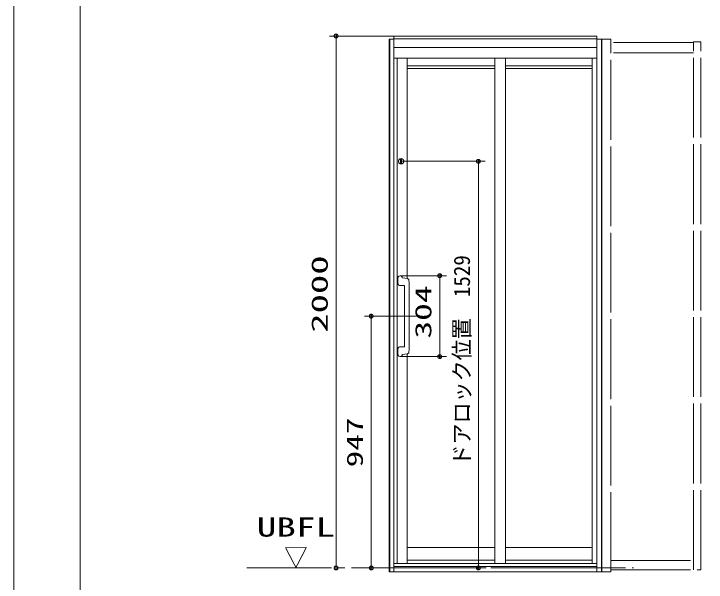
# Model space of a CAD drawing. Units: millimetres on the paper. Extents: x -305 to 305, y -152 to 152.
# Drawn here: x -301 to -196.9, y -84.1 to 1.3 of the extents above; entities that cross this region are included whole.
import ezdxf
from ezdxf.enums import TextEntityAlignment as Align

# ---------------------------------------------------------------- set-up
doc = ezdxf.new("R2010")
doc.units = ezdxf.units.MM
doc.linetypes.add('LONG_CHAIN', pattern=[21, 18, -1, 1, -1])
doc.linetypes.add('LONG_DASHED2', pattern=[13, 12, -1])
for name, color, linetype, lineweight in [('0-1_RV', 7, 'Continuous', 9), ('0-2_0', 7, 'Continuous', 9), ('0-6_図面枠', 3, 'Continuous', 9), ('0-7_DEFPOINTS', 7, 'Continuous', 9)]:
    doc.layers.add(name, color=color, linetype=linetype, lineweight=lineweight)
doc.styles.add('ＭＳ ゴシック', font='')
doc.styles.get('ＭＳ ゴシック').set_extended_font_data('MS Gothic')

# ---------------------------------------------------------------- blocks, each defined once
blk = doc.blocks.new('_DOTSMALL')
at = {"layer": '0-2_0'}
for p, q in [((0.0746, 0.1), (-0.0746, 0.1)), ((0.1223, -0.0248), (-0.1223, -0.0248))]:
    blk.add_line(p, q, dxfattribs=at)
for points in [[(0.125, 0), (0.124, 0.0157), (0.1211, 0.0311), (0.1162, 0.046), (0.1095, 0.0602), (0.1011, 0.0735), (0.0911, 0.0856), (0.0797, 0.0963), (0.067, 0.1055), (0.0532, 0.1131), (0.0386, 0.1189), (0.0234, 0.1228), (0.0078, 0.1248), (-0.0078, 0.1248), (-0.0234, 0.1228), (-0.0386, 0.1189), (-0.0532, 0.1131), (-0.067, 0.1055), (-0.0797, 0.0963), (-0.0911, 0.0856), (-0.1011, 0.0735), (-0.1095, 0.0602), (-0.1162, 0.046), (-0.1211, 0.0311), (-0.124, 0.0157), (-0.125, 0), (0, 0)], [(-0.125, 0), (-0.124, -0.0157), (-0.1211, -0.0311), (-0.1162, -0.046), (-0.1095, -0.0602), (-0.1011, -0.0735), (-0.0911, -0.0856), (-0.0797, -0.0963), (-0.067, -0.1055), (-0.0532, -0.1131), (-0.0386, -0.1189), (-0.0234, -0.1228), (-0.0078, -0.1248), (0.0078, -0.1248), (0.0234, -0.1228), (0.0386, -0.1189), (0.0532, -0.1131), (0.067, -0.1055), (0.0797, -0.0963), (0.0911, -0.0856), (0.1011, -0.0735), (0.1095, -0.0602), (0.1162, -0.046), (0.1211, -0.0311), (0.124, -0.0157), (0.125, 0), (0, 0)]]:
    blk.add_lwpolyline(points, close=True, dxfattribs=at)

msp = doc.modelspace()

# ---------------------------------------------------------------- linework, layer by layer
at = {"layer": '0-1_RV'}
for p, q in [((-243.888, -2.003), (-253.548, -2.003)), ((-252.548, -82.003), (-252.548, -2.003)), ((-243.888, -2.003), (-213.308, -2.003)), ((-243.888, -82.603), (-243.888, -2.003)), ((-213.308, -82.603), (-213.308, -2.003)), ((-243.888, -2.483), (-244.548, -2.483)), ((-244.548, -82.603), (-244.548, -2.483)), ((-244.488, -82.603), (-244.488, -2.483)), ((-243.888, -2.403), (-213.308, -2.403)), ((-213.308, -2.483), (-212.588, -2.483)), ((-212.648, -82.603), (-212.648, -2.483)), ((-212.588, -82.603), (-212.588, -2.483)), ((-243.888, -3.743), (-213.308, -3.743)), ((-243.894, -5.343), (-213.314, -5.343)), ((-243.368, -81.335), (-243.368, -5.343)), ((-241.848, -38.491), (-241.848, -5.343)), ((-228.668, -81.335), (-228.668, -5.343)), ((-227.068, -81.335), (-227.068, -5.343)), ((-214.024, -81.335), (-214.024, -5.343)), ((-241.848, -6.483), (-228.668, -6.483)), ((-241.848, -6.875), (-228.668, -6.875)), ((-227.068, -6.483), (-214.024, -6.483)), ((-227.068, -6.875), (-214.024, -6.875)), ((-242.768, -20.843), (-230.149, -20.843)), ((-231.149, -82.003), (-231.149, -20.843)), ((-242.918, -38.055), (-235.96, -38.055)), ((-241.83, -38.494), (-242.602, -38.353)), ((-236.96, -38.055), (-236.96, -50.215)), ((-242.918, -39.535), (-242.258, -39.535)), ((-242.258, -39.535), (-242.258, -48.735)), ((-241.578, -39.011), (-241.578, -49.26)), ((-243.368, -44.135), (-248.261, -44.135)), ((-247.261, -82.003), (-247.261, -44.135)), ((-242.918, -48.735), (-242.258, -48.735)), ((-241.83, -49.776), (-242.602, -49.917)), ((-241.848, -81.335), (-241.848, -49.78)), ((-242.918, -50.215), (-235.96, -50.215)), ((-241.848, -78.935), (-228.668, -78.935)), ((-227.068, -78.935), (-214.024, -78.935)), ((-228.668, -80.855), (-241.848, -80.855)), ((-214.024, -80.855), (-227.068, -80.855)), ((-243.888, -81.335), (-213.308, -81.335)), ((-243.888, -81.803), (-213.308, -81.803)), ((-244.548, -82.603), (-212.588, -82.603))]:
    msp.add_line(p, q, dxfattribs=at)
at = {"layer": '0-1_RV', "linetype": 'LONG_DASHED2'}
for p, q in [((-212.588, -2.483), (-211.228, -2.483)), ((-211.228, -82.603), (-211.228, -2.483)), ((-198.808, -2.963), (-211.228, -2.963)), ((-198.808, -2.883), (-197.688, -2.883)), ((-198.808, -82.283), (-198.808, -2.883)), ((-197.688, -82.283), (-197.688, -2.883)), ((-198.808, -4.523), (-211.228, -4.523)), ((-211.228, -80.883), (-198.808, -80.883)), ((-212.588, -82.603), (-211.228, -82.603)), ((-211.228, -82.283), (-197.688, -82.283))]:
    msp.add_line(p, q, dxfattribs=at)
at = {"layer": '0-1_RV', "linetype": 'LONG_CHAIN'}
for p, q in [((-240.497, -44.135), (-243.368, -44.135)), ((-211.257, -82.003), (-265.961, -82.003)), ((-247.998, -82.003), (-207.806, -82.003))]:
    msp.add_line(p, q, dxfattribs=at)
at = {"layer": '0-1_RV'}
for points in [[(-242.834, -21.188), (-242.839, -21.192), (-242.843, -21.197), (-242.843, -21.108), (-242.842, -21.02), (-242.842, -20.933), (-242.842, -20.89), (-242.842, -20.846), (-242.842, -20.781), (-242.842, -20.716), (-242.842, -20.651), (-242.843, -20.49), (-242.839, -20.494), (-242.834, -20.499)], [(-242.831, -20.542), (-242.83, -20.601), (-242.83, -20.66), (-242.829, -20.721), (-242.829, -20.783), (-242.829, -20.845), (-242.829, -20.908), (-242.829, -20.967), (-242.83, -21.027), (-242.83, -21.086), (-242.831, -21.145)], [(-242.797, -20.459), (-242.801, -20.455), (-242.807, -20.45)], [(-242.74, -20.459), (-242.769, -20.458), (-242.797, -20.459)], [(-242.792, -20.531), (-242.769, -20.53), (-242.744, -20.531)], [(-242.792, -21.156), (-242.792, -21.096), (-242.791, -21.035), (-242.791, -20.973), (-242.79, -20.91), (-242.79, -20.849), (-242.79, -20.788), (-242.79, -20.724), (-242.791, -20.659), (-242.792, -20.595), (-242.792, -20.531)], [(-242.744, -20.531), (-242.745, -20.591), (-242.746, -20.652), (-242.746, -20.714), (-242.746, -20.777), (-242.747, -20.837), (-242.747, -20.898), (-242.746, -20.963), (-242.746, -21.027), (-242.745, -21.092), (-242.744, -21.156)], [(-242.729, -20.45), (-242.734, -20.454), (-242.74, -20.459)], [(-242.706, -21.145), (-242.707, -21.086), (-242.707, -21.026), (-242.708, -20.966), (-242.708, -20.904), (-242.708, -20.841), (-242.708, -20.779), (-242.708, -20.719), (-242.707, -20.66), (-242.707, -20.601), (-242.706, -20.542)], [(-242.703, -20.499), (-242.698, -20.494), (-242.693, -20.49), (-242.694, -20.578), (-242.695, -20.667), (-242.695, -20.753), (-242.695, -20.797), (-242.695, -20.841), (-242.695, -20.906), (-242.695, -20.971), (-242.694, -21.036), (-242.693, -21.197), (-242.698, -21.192), (-242.703, -21.188)], [(-242.807, -21.236), (-242.803, -21.233), (-242.797, -21.228)], [(-242.797, -21.228), (-242.768, -21.229), (-242.74, -21.228)], [(-242.744, -21.156), (-242.768, -21.156), (-242.792, -21.156)], [(-242.74, -21.228), (-242.735, -21.232), (-242.729, -21.236)]]:
    msp.add_lwpolyline(points, dxfattribs=at)
msp.add_circle((-242.768, -20.843), 0.4, dxfattribs=at)
for centre, radius, start, end in [((-242.768, -20.843), 0.4, 117.30808, 242.69192), ((-242.768, -20.843), 0.4, 102.55681, 117.30808), ((-242.824, -20.593), 0.144, 83.4636, 103.44646), ((-242.848, -20.486), 0.0338, 102.12546, 105.23567), ((-242.768, -20.843), 0.4, 77.44319, 102.55681), ((-242.803, -20.49), 0.0401, 95.81823, 179.83744), ((-242.794, -20.499), 0.0401, 94.40149, 179.83243), ((-243.083, -20.537), 0.252, 358.8389, 8.719), ((-242.8, -20.579), 0.0481, 81.33473, 130.4579), ((-243.383, -20.53), 0.59, 359.93759, 6.95875), ((-242.044, -20.537), 0.7, 173.59342, 179.51023), ((-242.737, -20.579), 0.0481, 49.5421, 98.66527), ((-242.743, -20.499), 0.0401, 0.16757, 85.59851), ((-242.733, -20.49), 0.0401, 0.16256, 84.18177), ((-242.712, -20.578), 0.128, 75.33371, 97.75623), ((-242.53, -20.532), 0.176, 169.12673, 183.31536), ((-242.768, -20.843), 0.4, 62.69192, 77.44319), ((-242.688, -20.485), 0.0331, 74.72846, 77.91041), ((-242.768, -20.843), 0.4, 297.30808, 62.69192), ((-242.768, -20.843), 0.4, 242.69192, 257.44319), ((-242.825, -21.109), 0.128, 255.33371, 277.75623), ((-242.848, -21.201), 0.0331, 254.72846, 257.91041), ((-242.768, -20.843), 0.4, 257.44319, 282.55681), ((-242.803, -21.197), 0.0401, 180.16256, 264.18177), ((-243.006, -21.155), 0.176, 349.12673, 3.31536), ((-242.794, -21.188), 0.0401, 180.16757, 265.59851), ((-242.8, -21.108), 0.0481, 229.5421, 278.66527), ((-243.493, -21.15), 0.7, 353.59342, 359.51023), ((-242.737, -21.108), 0.0481, 261.33473, 310.4579), ((-242.154, -21.156), 0.59, 179.93759, 186.95875), ((-242.743, -21.188), 0.0401, 274.40149, 359.83243), ((-242.733, -21.197), 0.0401, 275.81823, 359.83744), ((-242.713, -21.093), 0.144, 263.4636, 283.44646), ((-242.454, -21.15), 0.252, 178.8389, 188.719), ((-242.768, -20.843), 0.4, 282.55681, 297.30808), ((-242.688, -21.201), 0.0338, 282.12546, 285.23567), ((-239.258, -38.795), 4, 171.77083, 188.22917), ((-243.058, -38.246), 0.16, 114.4011, 171.77083), ((-242.918, -38.555), 0.5, 65.5989, 114.4011), ((-242.777, -38.246), 0.16, 8.22917, 65.5989), ((-246.578, -38.795), 4, 6.34329, 8.22917), ((-241.92, -38.986), 0.5, 58.98357, 79.65336), ((-243.058, -39.345), 0.16, 188.22917, 245.5989), ((-242.918, -39.035), 0.5, 245.5989, 270), ((-241.704, -38.626), 0.08, 13.65277, 58.98357), ((-243.287, -39.011), 1.709, 0, 13.65277), ((-239.258, -49.475), 4, 171.77083, 188.22917), ((-243.058, -48.926), 0.16, 114.4011, 171.77083), ((-242.918, -49.235), 0.5, 90, 114.4011), ((-246.578, -49.475), 4, 351.77083, 353.65671), ((-241.92, -49.285), 0.5, 280.34664, 300.56121), ((-241.706, -49.646), 0.08, 300.56121, 346.28541), ((-243.289, -49.26), 1.709, 346.28541, 3.59215), ((-243.058, -50.025), 0.16, 188.22917, 245.5989), ((-242.918, -49.715), 0.5, 245.5989, 294.4011), ((-242.777, -50.025), 0.16, 294.4011, 351.77083)]:
    msp.add_arc(centre, radius, start, end, dxfattribs=at)
at = {"layer": '0-6_図面枠'}
msp.add_lwpolyline([(-291.017, -138.498), (108.983, -138.498), (108.983, 138.502), (-291.017, 138.502)], close=True, dxfattribs=at)
at = {"layer": '0-7_DEFPOINTS'}
msp.add_line((-301.017, -148.498), (-301.017, 148.502), dxfattribs=at)

# ---------------------------------------------------------------- block references
at = {"layer": '0-1_RV', "xscale": 2.32, "yscale": 2.32}
for p, rotation in [((-252.548, -2.003), 90), ((-231.149, -20.843), 90), ((-236.96, -38.055), 90), ((-247.261, -44.135), 90), ((-236.96, -50.215), 270), ((-252.548, -82.003), 270), ((-247.261, -82.003), 270), ((-231.149, -82.003), 270)]:
    msp.add_blockref('_DOTSMALL', p, dxfattribs=dict(at, rotation=rotation))

# ---------------------------------------------------------------- texts
at = {"layer": '0-1_RV', "style": 'ＭＳ ゴシック'}
for s, height, width, p in [('2000', 2.444, 1.75, (-253.078, -46.628)), ('ドアロック位置\u30001529', 2.444, 0.95, (-231.679, -66.613)), ('304', 2.444, 1.6, (-237.49, -47.506)), ('947', 2.441, 1.5, (-247.791, -66.867))]:
    msp.add_text(s, height=height, rotation=90, dxfattribs=dict(at, width=width)).set_placement(p, align=Align.BOTTOM_LEFT)
for s, height, width, p in [('UBFL', 2.889, 1.5, (-264.49, -78.163)), ('▽', 2.886, 0.9, (-260.363, -82.692))]:
    msp.add_text(s, height=height, dxfattribs=dict(at, width=width)).set_placement(p, align=Align.BOTTOM_LEFT)

doc.saveas('drawing.dxf')
